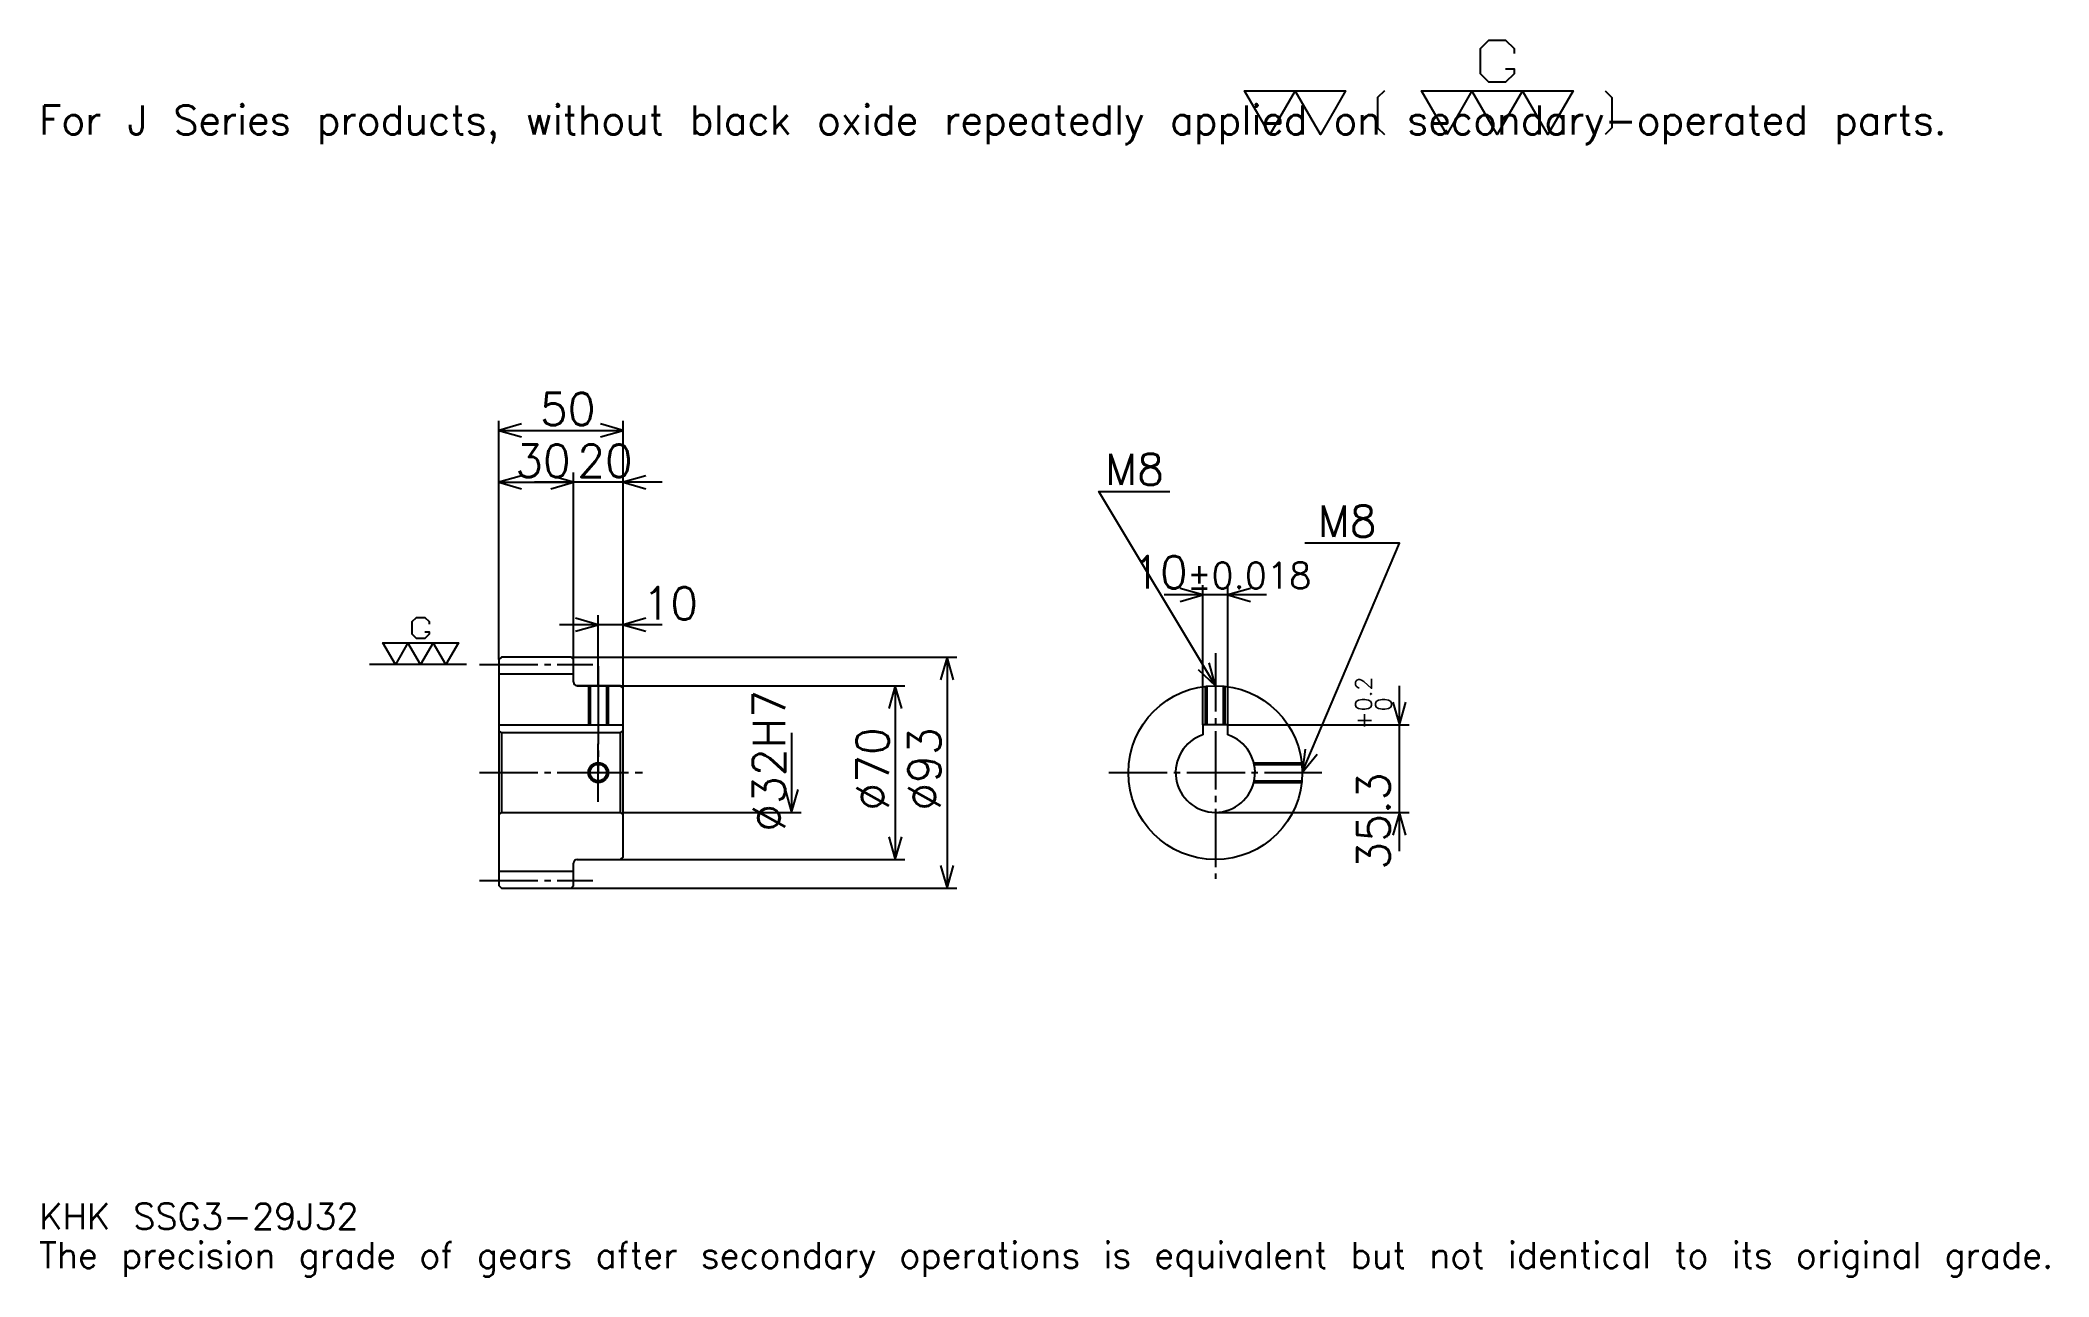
# Model space of a CAD drawing. Extents: x 27 to 835, y 10 to 508.
import ezdxf

# ---------------------------------------------------------------- set-up
doc = ezdxf.new("R2010")
doc.units = 0
doc.linetypes.add('DASHDOT', pattern=[31.304349, 23.478261, -2.608696, 2.608696, -2.608696])
doc.layers.get('0').update_dxf_attribs({"linetype": 'CONTINUOUS'})
doc.layers.add('DASHDOT', color=6, linetype='DASHDOT')
doc.styles.add('KANJI', font='TXT', dxfattribs={"bigfont": 'BIGFONT'})

msp = doc.modelspace()

# ---------------------------------------------------------------- linework, layer by layer
at = {"color": 5}
for p, q in [((211.304337, 259.108704), (211.304337, 354.32608)), ((211.304337, 350.413025), (261.304321, 350.413025)), ((261.304321, 259.108704), (261.304321, 354.32608)), ((241.304337, 259.108704), (241.304337, 333.456512)), ((211.304337, 329.543457), (241.304337, 329.543457)), ((276.956512, 329.543457), (225.652161, 329.543457)), ((520.434753, 284.130432), (479.130432, 284.130432)), ((494.782593, 231.908691), (494.782593, 288.043457)), ((504.782593, 231.908691), (504.782593, 288.043457)), ((251.304337, 259.108704), (251.304337, 276.065216)), ((276.956512, 272.152161), (235.652161, 272.152161)), ((211.304337, 258.108704), (211.304337, 259.108704)), ((240.304337, 259.108704), (261.304321, 259.108704)), ((241.304337, 258.108704), (241.304337, 259.108704)), ((251.304337, 247.608688), (251.304337, 259.108704)), ((251.304337, 247.608688), (251.304337, 259.108704)), ((261.304321, 259.108704), (395.652161, 259.108704)), ((261.304321, 246.608688), (261.304321, 259.108704)), ((391.739136, 259.108704), (391.739136, 166.108688)), ((242.804337, 247.608688), (261.304321, 247.608688)), ((261.304321, 247.608688), (374.782593, 247.608688)), ((370.869568, 247.608688), (370.869568, 177.608688)), ((573.913025, 180.956512), (573.913025, 247.560852)), ((329.130432, 228.608688), (329.130432, 196.608688)), ((504.782593, 231.908691), (577.826111, 231.908691)), ((261.304321, 196.608688), (333.043457, 196.608688)), ((499.782593, 196.608688), (577.826111, 196.608688)), ((242.804337, 177.608688), (261.304321, 177.608688)), ((261.304321, 177.608688), (374.782593, 177.608688)), ((240.304337, 166.108688), (261.304321, 166.108688)), ((261.304321, 166.108688), (395.652161, 166.108688))]:
    msp.add_line(p, q, dxfattribs=at)
at = {"color": 7}
msp.add_line((198.260864, 256.108704), (159.130432, 256.108704), dxfattribs=at)
at = {"color": 4}
for p, q in [((211.304337, 252.358688), (241.304337, 252.358688)), ((211.304337, 231.908691), (261.304321, 231.908691)), ((212.304337, 228.608688), (212.304337, 196.608688)), ((260.304321, 228.608688), (261.304321, 229.608688)), ((260.304321, 196.608688), (261.304321, 195.608688)), ((211.304337, 172.858688), (241.304337, 172.858688))]:
    msp.add_line(p, q, dxfattribs=at)
at = {"color": 7}
for points in [[(616.695679, 496.017395), (620.086975, 496.017395), (620.086975, 493.982605), (616.695679, 490.591309), (609.913025, 490.591309), (606.521729, 493.982605), (606.521729, 504.156525), (609.913025, 507.547821), (616.695679, 507.547821), (620.086975, 504.156525), (620.086975, 502.121735)], [(521.739136, 469.565216), (511.565216, 487.200012), (552.260864, 487.200012), (542.086975, 469.565216), (531.913025, 487.200012), (521.739136, 469.565216)], [(567.860901, 487.200012), (565.147827, 484.486969), (565.147827, 472.278259), (567.860901, 469.565216)], [(592.956543, 469.565216), (582.782593, 487.200012), (643.826111, 487.200012), (633.652161, 469.565216), (623.478271, 487.200012), (613.304382, 469.565216), (603.130432, 487.200012), (592.956543, 469.565216)], [(656.713013, 487.200012), (659.426086, 484.486969), (659.426086, 472.278259), (656.713013, 469.565216)], [(181.434769, 269.334778), (183.130417, 269.334778), (183.130417, 268.317383), (181.434769, 266.621735), (178.043457, 266.621735), (176.347809, 268.317383), (176.347809, 273.404358), (178.043457, 275.099976), (181.434769, 275.099976), (183.130417, 273.404358), (183.130417, 272.386963)], [(169.565201, 256.108704), (164.478241, 264.926086), (194.999985, 264.926086), (189.913025, 256.108704), (184.82608, 264.926086), (179.73912, 256.108704), (174.652161, 264.926086), (169.565201, 256.108704)]]:
    msp.add_lwpolyline(points, dxfattribs=at)
at = {"color": 5}
for points in [[(220.434769, 353.021729), (211.304337, 350.413025), (220.434769, 347.804352)], [(252.173904, 347.804352), (261.304321, 350.413025), (252.173904, 353.021729)], [(220.434769, 332.152161), (211.304337, 329.543457), (220.434769, 326.934784)], [(232.173904, 326.934784), (241.304337, 329.543457), (232.173904, 332.152161)], [(232.173904, 326.934784), (241.304337, 329.543457), (232.173904, 332.152161)], [(270.434784, 332.152161), (261.304321, 329.543457), (270.434784, 326.934784)], [(499.782593, 247.608688), (452.82608, 325.869568), (481.521729, 325.869568)], [(534.782593, 212.608688), (573.913025, 305), (535.826111, 305)], [(485.652161, 281.521729), (494.782593, 284.130432), (485.652161, 286.739136)], [(513.913025, 286.739136), (504.782593, 284.130432), (513.913025, 281.521729)], [(242.173904, 269.543457), (251.304337, 272.152161), (242.173904, 274.760864)], [(270.434784, 274.760864), (261.304321, 272.152161), (270.434784, 269.543457)], [(394.347809, 249.978256), (391.739136, 259.108704), (389.130432, 249.978256)], [(492.848083, 254.09581), (499.782593, 247.608688), (497.32196, 256.780151)], [(373.478241, 238.478256), (370.869568, 247.608688), (368.260864, 238.478256)], [(571.304321, 241.039124), (573.913025, 231.908691), (576.521729, 241.039124)], [(535.941284, 222.033524), (534.782593, 212.608688), (540.745544, 219.998779)], [(326.521729, 205.73912), (329.130432, 196.608688), (331.739136, 205.73912)], [(576.521729, 187.478256), (573.913025, 196.608688), (571.304321, 187.478256)], [(368.260864, 186.73912), (370.869568, 177.608688), (373.478241, 186.73912)], [(389.130432, 175.23912), (391.739136, 166.108688), (394.347809, 175.23912)]]:
    msp.add_lwpolyline(points, dxfattribs=at)
at = {"color": 4}
for points in [[(241.304337, 249.108688), (241.304337, 258.108704), (240.304337, 259.108704), (212.304337, 259.108704), (211.304337, 258.108704), (211.304337, 195.608688)], [(242.804337, 177.608688), (260.304321, 177.608688), (261.304321, 178.608688), (261.304321, 246.608688), (260.304321, 247.608688), (242.804337, 247.608688)], [(247.304337, 247.608688), (247.304337, 231.908691)], [(247.97934, 247.608688), (247.97934, 231.908691)], [(254.629333, 247.608688), (254.629333, 231.908691)], [(255.304337, 247.608688), (255.304337, 231.908691)], [(495.782593, 231.908691), (495.782593, 247.379364)], [(496.457581, 231.908691), (496.457581, 247.450394)], [(503.107605, 231.908691), (503.107605, 247.450394)], [(503.782593, 231.908691), (503.782593, 247.379364)], [(211.304337, 195.608688), (212.304337, 196.608688), (260.304321, 196.608688), (260.304321, 228.608688), (212.304337, 228.608688), (211.304337, 229.608688)], [(504.782593, 227.807373), (504.782593, 231.908691), (494.782593, 231.908691), (494.782593, 227.807373)], [(515.274536, 216.608688), (534.553284, 216.608688)], [(515.433289, 215.933685), (534.624329, 215.933685)], [(515.274536, 208.608688), (534.553284, 208.608688)], [(515.433289, 209.283691), (534.624329, 209.283691)], [(211.304337, 195.608688), (211.304337, 167.108688), (212.304337, 166.108688), (240.304337, 166.108688), (241.304337, 167.108688), (241.304337, 176.108688)]]:
    msp.add_lwpolyline(points, dxfattribs=at)
for centre, radius in [((499.782593, 212.608688), 35), ((251.304337, 212.608688), 3.325)]:
    msp.add_circle(centre, radius, dxfattribs=at)
at = {"color": 7}
msp.add_circle((251.304337, 212.608688), 4, dxfattribs=at)
at = {"color": 4}
for centre, radius, start, end in [((242.804337, 249.108688), 1.5, 180, 270), ((499.782593, 212.608688), 16, 108.209957329, 71.790042671), ((242.804337, 176.108688), 1.5, 90, 180)]:
    msp.add_arc(centre, radius, start, end, dxfattribs=at)
at = {"layer": 'DASHDOT', "color": 7}
for p, q in [((499.782593, 260.652161), (499.782593, 169.782593)), ((203.478256, 256.108704), (249.130432, 256.108704)), ((251.304337, 247.608688), (251.304337, 212.608688)), ((203.478256, 212.608688), (269.130432, 212.608688)), ((456.956512, 212.608688), (542.608704, 212.608688)), ((203.478256, 169.108688), (249.130432, 169.108688))]:
    msp.add_line(p, q, dxfattribs=at)
for points in [[(251.304337, 255.434784), (251.304337, 224.082596)], [(251.304337, 200.782608), (251.304337, 224.434769)], [(239.478241, 212.608688), (263.130432, 212.608688)]]:
    msp.add_lwpolyline(points, dxfattribs=at)

# ---------------------------------------------------------------- texts
at = {"color": 7, "style": 'KANJI'}
for s, height, p in [('For J Series products, without black oxide repeatedly applied on secondary-operated parts.', 11.73913, (26.086956, 469.565216)), ('50', 13.043478, (227.82608, 352.5)), ('30', 13.043478, (217.82608, 331.630432)), ('20', 13.043478, (242.82608, 331.630432)), ('M8', 12.52174, (455.434753, 328.478271)), ('M8', 12.52174, (541.043457, 307.608704)), ('10', 13.043478, (466.336548, 286.739136)), ('%%p0.018', 10.434783, (488.378418, 286.739136)), ('10', 13.043478, (269.130432, 274.239136)), ('KHK SSG3-29J32', 10.434783, (26.086956, 28.695652)), ('The precision grade of gears after secondary operations is equivalent but not identical to its original grade.', 10.434783, (26.086956, 13.043478))]:
    msp.add_text(s, height=height, dxfattribs=at).set_placement(p)
for s, height, p in [('%%c32H7', 13.043478, (326.521729, 188.804337)), ('0.2', 6.521739, (562.695679, 237.298737)), ('+', 6.521739, (562.695679, 229.9944)), ('0', 6.521739, (570.782593, 237.298737)), ('%%c70', 13.043478, (368.260864, 197.282593)), ('%%c93', 13.043478, (389.130432, 197.282593)), ('35.3', 13.043478, (570, 173.537048))]:
    msp.add_text(s, height=height, rotation=90, dxfattribs=at).set_placement(p)

doc.saveas('drawing.dxf')
